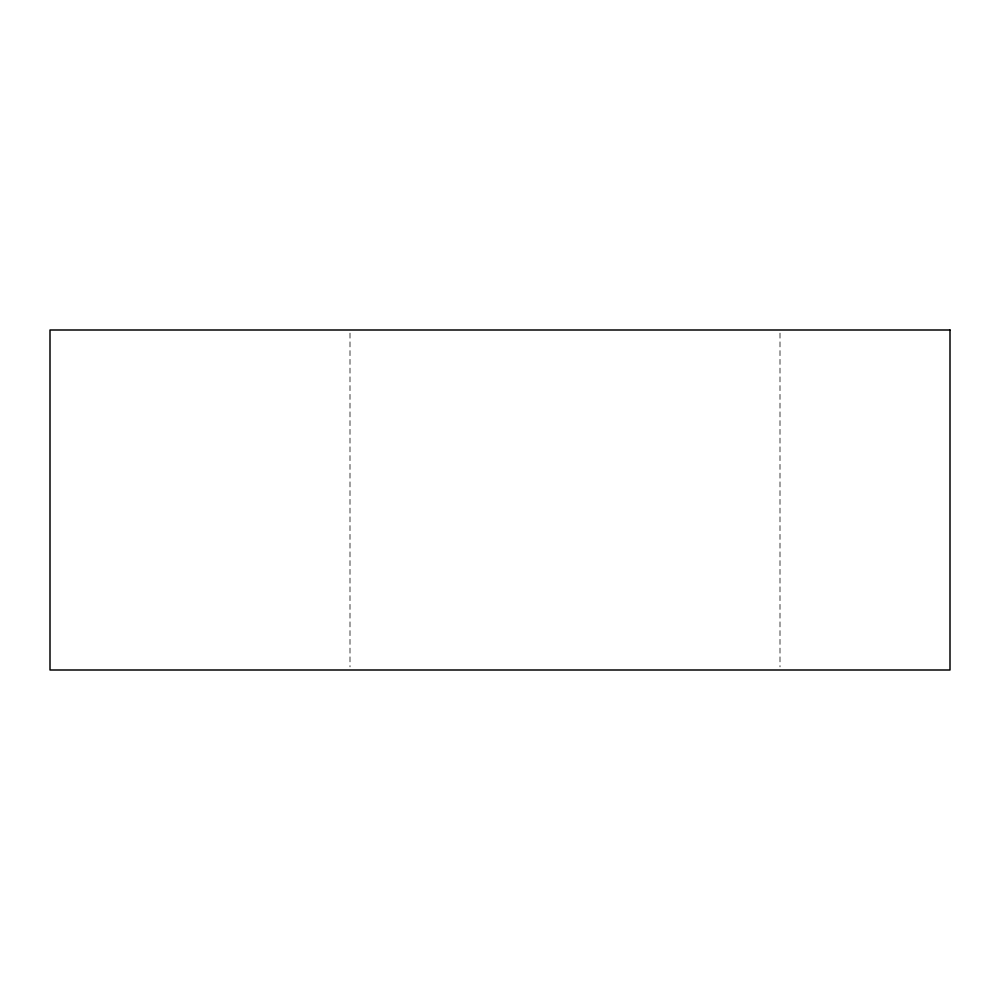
<?xml version="1.0" encoding="UTF-8"?>
<svg xmlns="http://www.w3.org/2000/svg" width="1000" height="1000" viewBox="0 0 1000 1000"><rect width="100%" height="100%" fill="white"/><g stroke="black" fill="none" stroke-linecap="round" stroke-linejoin="round"><path stroke-width="0.75" stroke-dasharray="5 3.75" d="M780 333.125L780 666.875M350 333.125L350 666.875"/><path stroke-width="1.5" d="M950 330L50 330L50 670L950 670L950 330"/></g></svg>
